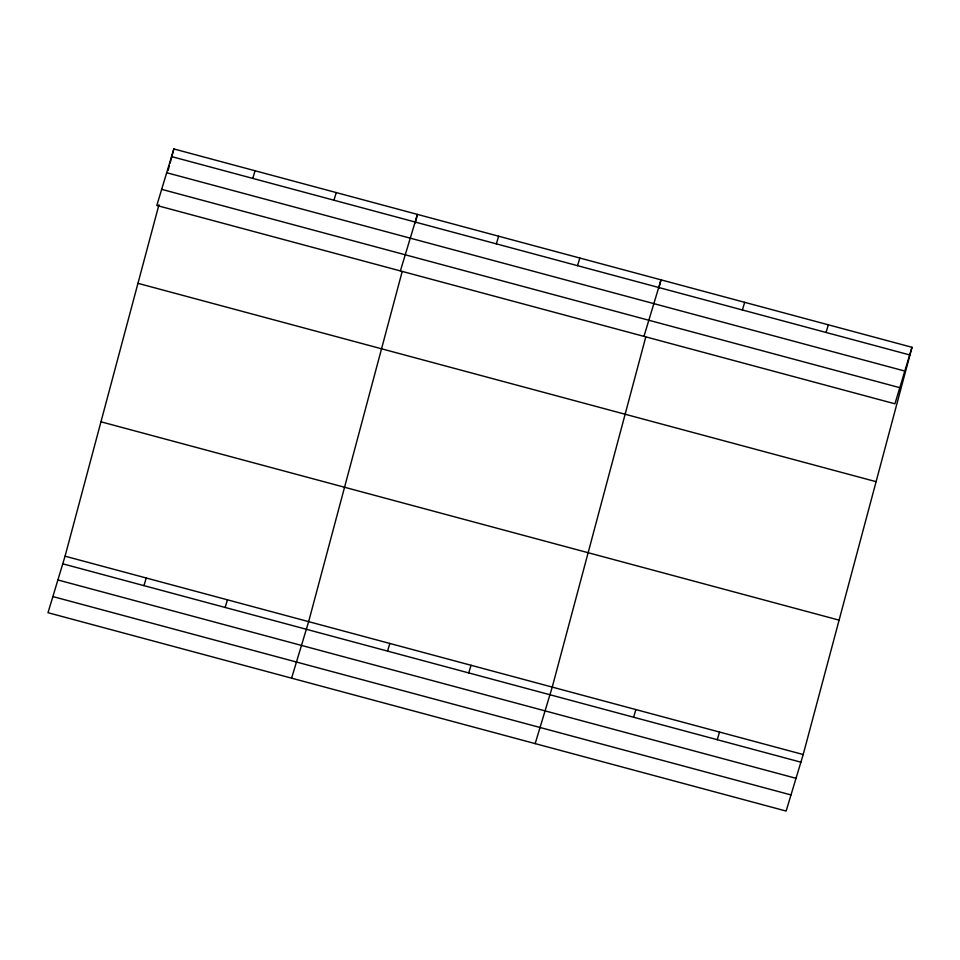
<?xml version="1.0" encoding="UTF-8"?>
<svg xmlns="http://www.w3.org/2000/svg" width="960" height="960" viewBox="0 0 960 960"><rect width="100%" height="100%" fill="white"/><g stroke="black" fill="none" stroke-linecap="round" stroke-linejoin="round"><path stroke-width="1.44" d="M912 347.292L894.936 403.812L156.804 205.464L173.868 148.944L912 347.292L803.196 754.536L786.132 811.056L48 612.708L65.064 556.188L158.964 204.696M168.132 170.388L169.284 166.092M170.04 163.236L173.868 148.944M402.168 271.584L308.652 621.636L291.588 678.156M415.152 222.972L417.444 214.404L400.38 270.924M645.756 337.044L552.24 687.096L535.176 743.616M658.74 288.432L661.032 279.852L643.968 336.372M252.756 178.404L255.06 170.76M143.952 585.636L146.256 578.004M333.948 200.22L336.252 192.576M225.144 607.464L227.46 599.82M496.332 243.852L498.648 236.22M387.54 651.096L389.844 643.464M577.536 265.68L579.84 258.036M468.732 672.912L471.036 665.28M742.38 309.972L744.684 302.34M633.588 717.216L635.892 709.572M826.044 332.448L828.348 324.816M717.24 739.692L719.544 732.06M171.552 156.576L909.696 354.936M166.692 172.716L904.824 371.064M161.664 189.336L899.808 387.684M137.964 283.332L876.096 481.68M100.968 421.8L839.1 620.148M65.064 556.188L803.196 754.536M62.76 563.82L800.892 762.18M57.888 579.96L796.02 778.308M52.872 596.568L791.004 794.928"/></g></svg>
